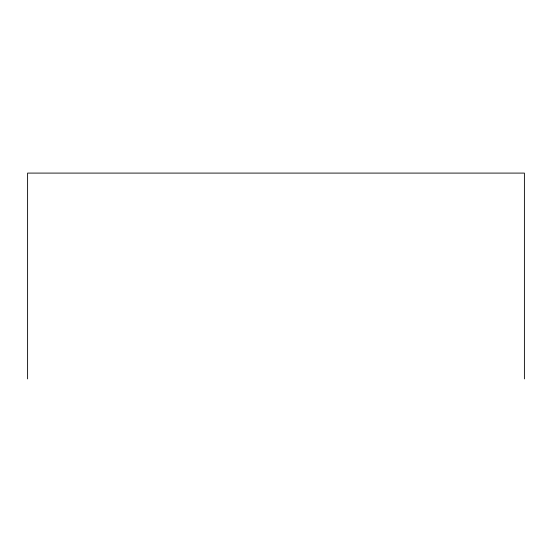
<?xml version="1.0" encoding="UTF-8"?>
<svg xmlns="http://www.w3.org/2000/svg" width="552" height="552" viewBox="0 0 552 552"><rect width="100%" height="100%" fill="white"/><g stroke="black" fill="none" stroke-linecap="round" stroke-linejoin="round"><path stroke-width="0.83" d="M524.4 378.907L524.4 173.093L27.6 173.093L27.6 378.907"/></g></svg>
